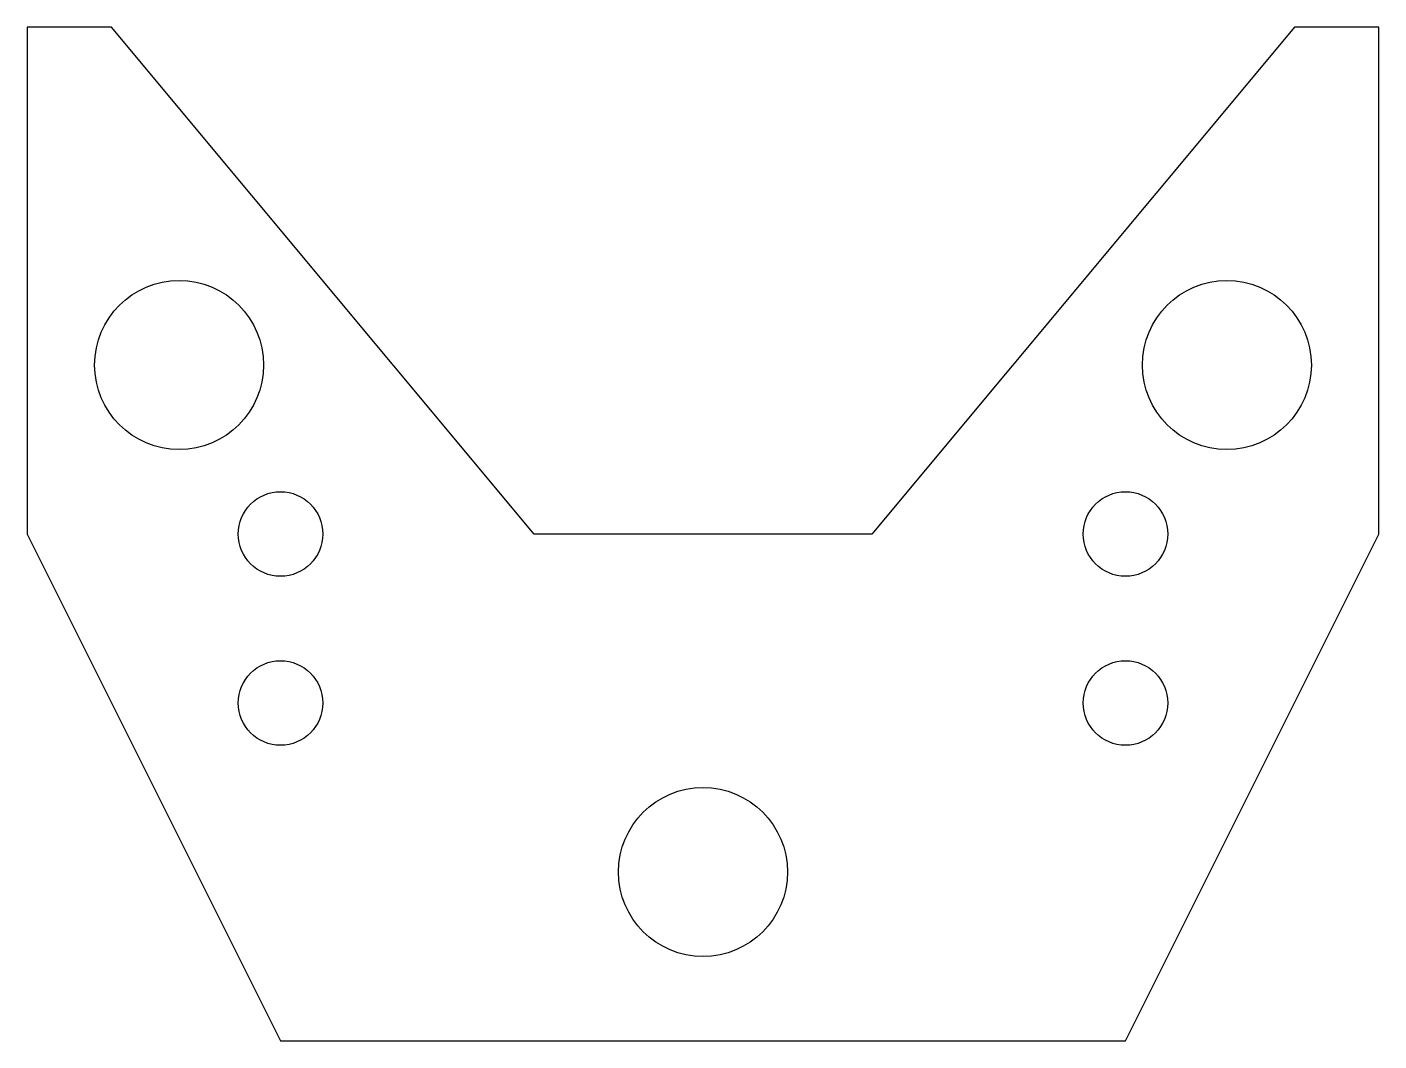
# Model space of a CAD drawing. Header units: millimetres. Extents: x 0 to 80, y 0 to 60.
import ezdxf

# ---------------------------------------------------------------- set-up
doc = ezdxf.new("R2010")
doc.units = ezdxf.units.MM

msp = doc.modelspace()

# ---------------------------------------------------------------- linework, layer by layer
msp.add_line((15, 0), (40, 0))
msp.add_lwpolyline([(15, 0), (65, 0), (80, 30), (80, 60), (75, 60), (50, 30), (30, 30), (5, 60), (0, 60), (0, 30), (15, 0)])
for centre, radius in [((9, 40), 5), ((71, 40), 5), ((15, 30), 2.5), ((65, 30), 2.5), ((15, 20), 2.5), ((65, 20), 2.5), ((40, 10), 5)]:
    msp.add_circle(centre, radius)

doc.saveas('drawing.dxf')
